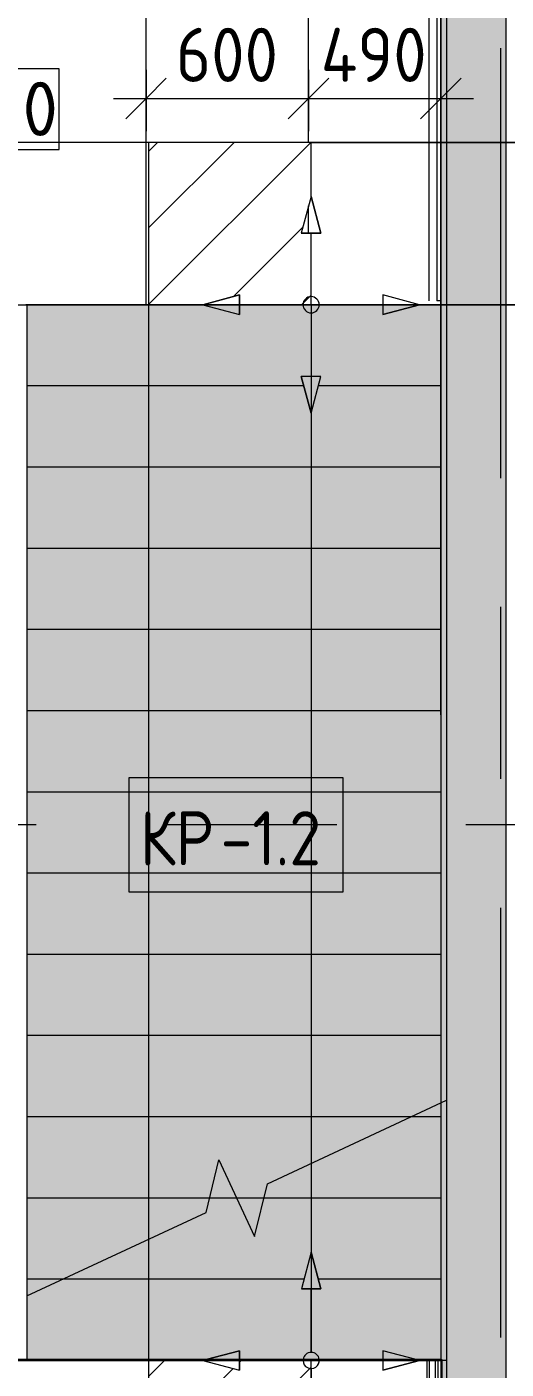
# Model space of a CAD drawing. Header units: millimetres. Extents: x -4005 to 195566, y -8553 to 29000.
# Drawn here: x 1960 to 3730, y 1588 to 6547 of the extents above; entities that cross this region are included whole.
import ezdxf

# ---------------------------------------------------------------- set-up
doc = ezdxf.new("R2010")
doc.units = ezdxf.units.MM
doc.linetypes.add('01 Штрих 2_1', pattern=[300, 200, -100])
doc.linetypes.add('Осевая', pattern=[3175, 635, -476.25, 1587.5, -476.25])
for name, color, linetype, lineweight in [('A-ANNO-DIMS', 7, 'Continuous', 9), ('A-ANNO-DIMS-100', 7, 'Continuous', 9), ('A-DETL', 7, 'Continuous', 9), ('A-DETL-GENF', 7, 'Continuous', 9), ('A-FLOR-IDEN', 7, 'Continuous', 9), ('I-WALL', 7, 'Continuous', 9), ('S-STRS', 7, 'Continuous', 13), ('S-STRS-1', 7, 'Continuous', 9), ('S-STRS-MBND', 7, 'Continuous', 9), ('Оси-2', 7, 'Осевая', 9)]:
    doc.layers.add(name, color=color, linetype=linetype, lineweight=lineweight)
for name, color, linetype, lineweight, true_color in [('A-DETL-GENF-4', 7, 'Continuous', 9, 0x004000), ('A-DETL-GENF-5', 7, 'Continuous', 9, 0x383838), ('A-GENM-4', 7, 'Continuous', 9, 0xff80c0), ('A-WALL-1', 9, 'Continuous', 9, 0x808080), ('A-WALL-FNSH-1', 9, 'Continuous', 9, 0x808080), ('G-ANNO-TEXT-1', 7, 'Continuous', 9, 0x3c3c3c), ('I-WALL-2', 9, 'Continuous', 9, 0x808080), ('S-STRS-MBND-1', 9, '01 Штрих 2_1', 9, 0x808080)]:
    doc.layers.add(name, color=color, linetype=linetype, lineweight=lineweight, true_color=true_color)
doc.styles.add('GOST Common_1', font='GOST_Common.ttf', dxfattribs={"height": 200})
doc.styles.add('GOST Common_2', font='GOST_Common.ttf', dxfattribs={"width": 0.9, "height": 200})
doc.styles.add('ISOCPEUR_1', font='isocpeur.ttf', dxfattribs={"width": 0.9, "height": 200})
doc.dimstyles.new('ISO-2_0_0_9К_Средний_округл2', dxfattribs={"dimscale": 304.8, "dimtxt": 199.196235, "dimasz": 0.492126, "dimexe": 0.393701, "dimexo": 0, "dimgap": 0, "dimtad": 1, "dimdec": 0, "dimrnd": 10, "dimzin": 0, "dimdsep": 46, "dimtxsty": 'ISOCPEUR_1', "dimblk1": 'OBLIQUE', "dimblk2": 'OBLIQUE', "dimsah": 1, "dimcen": 0.09, "dimdle": 0.393701, "dimazin": 0, "dimtfac": 1, "dimtdec": 4, "dimtix": 1, "dimtmove": 0, "dimatfit": 3, "dimfxl": 1, "dimtvp": 1, "dimtolj": 1, "dimtzin": 0, "dimarcsym": 2})
pattern_1 = [(45, (0, 0), (-141.4214, 141.4214), [])]
pattern_2 = [(0, (0, 120), (0, 600), []), (90, (0, 120), (-600, 4e-14), [])]
pattern_3 = [(0, (9.74, -180), (0, 600), []), (90, (9.74, -180), (-600, 4e-14), [])]

# ---------------------------------------------------------------- blocks, each defined once
blk = doc.blocks.new('Плинтус - Плинтус_для ЛК-32859039-План отделки полов с раскладкой материалов 1 этажа в осях 1-12')
at = {"layer": 'A-GENM-4'}
for p, q in [((0, 0), (2124, 0)), ((0, -15), (0, 0)), ((0, -15), (2124, -15)), ((0, -45), (2124, -45)), ((2124, 0), (2124, -15))]:
    blk.add_line(p, q, dxfattribs=at)
blk = doc.blocks.new('Плинтус - Плинтус_для ЛК-32859040-План отделки полов с раскладкой материалов 1 этажа в осях 1-12')
at = {"layer": 'A-GENM-4'}
for p, q in [((47.7, 45), (1120, 45)), ((1120, 15), (47.7, 15)), ((1120, 15), (1120, 6))]:
    blk.add_line(p, q, dxfattribs=at)
blk = doc.blocks.new('Плинтус - Плинтус_для ЛК-V107-План отделки полов с раскладкой материалов 1 этажа в осях 1-12')
at = {"layer": 'A-GENM-4'}
blk.add_hatch(color=256, dxfattribs=at).paths.add_polyline_path([(0, 0.7), (0, 0), (1120, 0), (1120, 2.3), (0, 2.3)])
for p, q in [((0, 45), (1120, 45)), ((0, 2.3), (0, 15)), ((1120, 15), (0, 15)), ((0, 0), (0, 2.3)), ((1120, 0), (0, 0)), ((1120, 15), (1120, 2.3)), ((1120, 2.3), (1120, 0))]:
    blk.add_line(p, q, dxfattribs=at)
blk = doc.blocks.new('Начало раскладки_красным - Начало раскладки_красным-V116-План отделки полов с раскладкой материалов 1 этажа в осях 1-12')
at = {"layer": 'A-DETL-GENF'}
for points in [[(0, 400), (-36.2, 264.8), (36.2, 264.8), (26.8, 300)], [(-264.8, 36.2), (-400, 0), (-264.8, 0)], [(264.8, 36.2), (264.8, 0), (400, 0)]]:
    blk.add_hatch(color=256, dxfattribs=at).paths.add_polyline_path(points)
for p, q in [((0, 400), (-36.2, 264.8)), ((0, 400), (-36.2, 264.8)), ((36.2, 264.8), (0, 400)), ((0, 400), (36.2, 264.8)), ((-36.2, 264.8), (36.2, 264.8)), ((-36.2, 264.8), (36.2, 264.8)), ((0, 30), (0, 264.8)), ((-264.8, 36.2), (-400, 0)), ((-400, 0), (-264.8, 36.2)), ((-264.8, 0), (-264.8, 36.2)), ((-264.8, 0), (-264.8, 36.2)), ((-30, 0), (-264.8, 0)), ((30, 0), (264.8, 0)), ((264.8, 36.2), (264.8, 0)), ((400, 0), (264.8, 36.2)), ((400, 0), (264.8, 36.2)), ((264.8, 0), (264.8, 36.2)), ((264.8, 0), (264.8, -36.2)), ((400, 0), (264.8, -36.2)), ((264.8, -36.2), (264.8, 0)), ((-400, 0), (-264.8, -36.2)), ((-400, 0), (-264.8, -36.2)), ((-264.8, -36.2), (-264.8, 0)), ((-264.8, -36.2), (-264.8, 0)), ((0, -30), (0, -264.8)), ((264.8, -36.2), (400, 0)), ((36.2, -264.8), (-36.2, -264.8)), ((-36.2, -264.8), (0, -400)), ((0, -400), (-36.2, -264.8)), ((-36.2, -264.8), (36.2, -264.8)), ((0, -400), (36.2, -264.8)), ((0, -400), (36.2, -264.8))]:
    blk.add_line(p, q, dxfattribs=at)
for start, end in [(0, 180), (180, 0)]:
    blk.add_arc((0, 0), 30, start, end, dxfattribs=at)
blk = doc.blocks.new('Начало раскладки_красным - Начало раскладки_красным-V117-План отделки полов с раскладкой материалов 1 этажа в осях 1-12')
at = {"layer": 'A-DETL-GENF'}
for points in [[(-264.8, -3.3), (-387.6, -3.3), (-264.8, -36.2)], [(387.6, -3.3), (264.8, -3.3), (264.8, -36.2), (375.4, -6.6)], [(0, -264.8), (-36.2, -264.8), (0, -400), (36.2, -264.8)]]:
    blk.add_hatch(color=256, dxfattribs=at).paths.add_polyline_path(points)
for p, q in [((0, 400), (-36.2, 264.8)), ((0, 400), (-36.2, 264.8)), ((36.2, 264.8), (0, 400)), ((0, 400), (36.2, 264.8)), ((-36.2, 264.8), (36.2, 264.8)), ((-36.2, 264.8), (36.2, 264.8)), ((0, 30), (0, 264.8)), ((-264.8, 36.2), (-400, 0)), ((-400, 0), (-264.8, 36.2)), ((-264.8, -3.3), (-264.8, 36.2)), ((-264.8, -3.3), (-264.8, 36.2)), ((-30, 0), (-264.8, 0)), ((30, 0), (264.8, 0)), ((264.8, 36.2), (264.8, -3.3)), ((400, 0), (264.8, 36.2)), ((400, 0), (264.8, 36.2)), ((264.8, -3.3), (264.8, 36.2)), ((400, 0), (387.6, -3.3)), ((-400, 0), (-387.6, -3.3)), ((-400, 0), (-387.6, -3.3)), ((-387.6, -3.3), (-264.8, -36.2)), ((-387.6, -3.3), (-264.8, -36.2)), ((-264.8, -36.2), (-264.8, -3.3)), ((-264.8, -36.2), (-264.8, -3.3)), ((0, -30), (0, -264.8)), ((264.8, -3.3), (264.8, -36.2)), ((264.8, -36.2), (387.6, -3.3)), ((387.6, -3.3), (264.8, -36.2)), ((264.8, -36.2), (264.8, -3.3)), ((387.6, -3.3), (400, 0)), ((36.2, -264.8), (-36.2, -264.8)), ((-36.2, -264.8), (0, -400)), ((0, -400), (-36.2, -264.8)), ((-36.2, -264.8), (36.2, -264.8)), ((0, -400), (36.2, -264.8)), ((0, -400), (36.2, -264.8))]:
    blk.add_line(p, q, dxfattribs=at)
for start, end in [(0, 187.0603), (352.9397, 0), (187.0603, 352.9397)]:
    blk.add_arc((0, 0), 30, start, end, dxfattribs=at)
blk = doc.blocks.new('DIMBLOCK36-План отделки полов с раскладкой материалов 1 этажа в осях 1-12')
at = {"layer": 'A-ANNO-DIMS-100', "lineweight": 20}
for p, q in [((4244, 6120), (4169, 6195)), ((4244, 6120), (4319, 6045)), ((4244, 5520), (4169, 5595)), ((4244, 5520), (4319, 5445))]:
    blk.add_line(p, q, dxfattribs=at)
at = {"layer": 'A-ANNO-DIMS-100'}
for p, q in [((3010, 6120), (4364, 6120)), ((4244, 6120), (3010, 6120)), ((4244, 5400), (4244, 6120)), ((3409.7, 5520), (4364, 5520)), ((4244, 5520), (3409.7, 5520))]:
    blk.add_line(p, q, dxfattribs=at)
at = {"layer": 'A-ANNO-DIMS-100', "color": 0, "insert": (3982.7, 5630.4), "char_height": 200, "width": 455.087, "attachment_point": 1, "rotation": 90, "line_spacing_factor": 1.149209, "style": 'ISOCPEUR_1'}
blk.add_mtext('600', dxfattribs=at)
blk = doc.blocks.new('_Oblique')
at = {"color": 0, "linetype": 'ByBlock', "lineweight": -2}
blk.add_line((-0.5, -0.5), (0.5, 0.5), dxfattribs=at)
blk = doc.blocks.new('DIMBLOCK37-План отделки полов с раскладкой материалов 1 этажа в осях 1-12')
at = {"layer": 'A-ANNO-DIMS-100'}
for p, q in [((4244, 6120), (4244, 7780)), ((3490, 7660), (4364, 7660)), ((4244, 7660), (3490, 7660)), ((3010, 6120), (4364, 6120)), ((4244, 6120), (3010, 6120))]:
    blk.add_line(p, q, dxfattribs=at)
at = {"layer": 'A-ANNO-DIMS-100', "lineweight": 20}
for p, q in [((4244, 7660), (4169, 7735)), ((4244, 7660), (4319, 7585)), ((4244, 6120), (4169, 6195)), ((4244, 6120), (4319, 6045))]:
    blk.add_line(p, q, dxfattribs=at)
at = {"layer": 'A-ANNO-DIMS-100', "color": 0, "insert": (3982.7, 6644.8), "char_height": 200, "width": 588.395, "attachment_point": 1, "rotation": 90, "line_spacing_factor": 1.149209, "style": 'ISOCPEUR_1'}
blk.add_mtext('1540', dxfattribs=at)
blk = doc.blocks.new('DIMBLOCK38-План отделки полов с раскладкой материалов 1 этажа в осях 1-12')
at = {"layer": 'A-ANNO-DIMS-100'}
for p, q in [((2400, 6388), (2400, 6161.9)), ((2400, 6281.9), (2400, 6388)), ((3000, 6388), (3000, 6161.9)), ((3000, 6281.9), (3000, 6388)), ((2280, 6281.9), (3000, 6281.9))]:
    blk.add_line(p, q, dxfattribs=at)
at = {"layer": 'A-ANNO-DIMS-100', "lineweight": 20}
for p, q in [((2400, 6281.9), (2475, 6356.9)), ((3000, 6281.9), (3075, 6356.9)), ((2400, 6281.9), (2325, 6206.9)), ((3000, 6281.9), (2925, 6206.9))]:
    blk.add_line(p, q, dxfattribs=at)
at = {"layer": 'A-ANNO-DIMS-100', "color": 0, "insert": (2510.4, 6543.2), "char_height": 200, "width": 455.087, "attachment_point": 1, "line_spacing_factor": 1.149209, "style": 'ISOCPEUR_1'}
blk.add_mtext('600', dxfattribs=at)
blk = doc.blocks.new('DIMBLOCK39-План отделки полов с раскладкой материалов 1 этажа в осях 1-12')
at = {"layer": 'A-ANNO-DIMS-100'}
for p, q in [((3000, 6388), (3000, 6161.9)), ((3000, 6281.9), (3000, 6388)), ((3489, 6388), (3489, 6161.9)), ((3489, 6281.9), (3489, 6388)), ((3000, 6281.9), (3609, 6281.9))]:
    blk.add_line(p, q, dxfattribs=at)
at = {"layer": 'A-ANNO-DIMS-100', "lineweight": 20}
for p, q in [((3000, 6281.9), (3075, 6356.9)), ((3489, 6281.9), (3564, 6356.9)), ((3000, 6281.9), (2925, 6206.9)), ((3489, 6281.9), (3414, 6206.9))]:
    blk.add_line(p, q, dxfattribs=at)
at = {"layer": 'A-ANNO-DIMS-100', "color": 0, "insert": (3045.3, 6543.2), "char_height": 200, "width": 478.071, "attachment_point": 1, "line_spacing_factor": 1.149209, "style": 'ISOCPEUR_1'}
blk.add_mtext('490', dxfattribs=at)
blk = doc.blocks.new('М_перекрытий_ЭП - Типоразмер-25383776-План отделки полов с раскладкой материалов 1 этажа в осях 1-12')
at = {"layer": 'A-FLOR-IDEN'}
for p, q in [((3.352, 1.578), (-3.336, 1.578)), ((-3.336, 1.578), (-3.336, -1.406)), ((3.352, -1.406), (3.352, 1.578)), ((-3.336, -1.406), (3.352, -1.406))]:
    blk.add_line(p, q, dxfattribs=at)

msp = doc.modelspace()

# ---------------------------------------------------------------- hatches: boundary and pattern name
at = {"layer": 'A-DETL-GENF-4'}
h = msp.add_hatch(dxfattribs=at)
h.set_pattern_fill('FP_149', color=256, style=0, pattern_type=2)
h.set_pattern_definition(pattern_1)
h.paths.add_polyline_path([(2409.7, 5520), (2609.7, 5520), (2745, 5556.2), (2745, 5520), (3010, 5520), (3010, 5784.8), (2973.5, 5784.8), (3010, 5920), (3010, 6120), (2409.7, 6120), (2409.7, 5831.8)])
h = msp.add_hatch(dxfattribs=at)
h.set_pattern_fill('FP_149', color=256, style=0, pattern_type=2)
h.set_pattern_definition(pattern_1)
h.paths.add_polyline_path([(2580, 1020), (3010, 1020), (3010, 1220), (2973.8, 1355.2), (3010, 1355.2), (3010, 1620), (2745.2, 1620), (2745.2, 1583.8), (2610, 1620), (2409.7, 1620), (2409.7, 1020)])
at = {"layer": 'A-DETL-GENF-5'}
h = msp.add_hatch(dxfattribs=at)
h.set_pattern_fill('FP_150', color=256, style=0, pattern_type=2)
h.set_pattern_definition(pattern_2)
h.paths.add_polyline_path([(2323.6, 5520), (2409.7, 5520), (2409.7, 6120), (3010, 6120), (3010, 5919), (3046, 5784.8), (3010, 5784.8), (3010, 5520), (3274.5, 5520), (3274.5, 5556.2), (3409.7, 5520), (3490, 5520), (3489, 7660), (2941.6, 7659), (2941.6, 6735.3), (2835.2, 6738.7), (2729.8, 6754), (2626.8, 6781.1), (2527.5, 6819.5), (2433.2, 6869), (2345, 6928.7), (2258.2, 7004.3), (2191.6, 7075.8), (2128.2, 7161.4), (2074.9, 7253.6), (2032.3, 7351.2), (2000.9, 7452.9), (1961.7, 7397.1), (1914.5, 7348), (1860.3, 7306.6), (1800.5, 7274), (1736.3, 7251), (1668.2, 7237.9), (1601.3, 7235.3), (1601.3, 7660), (130, 7659), (131, 5540), (1955, 5540), (1956, 5520), (1960, 5520)])
h.paths.add_polyline_path([(3489, 5535), (3474, 5535), (3474, 7644), (2968.2, 7644), (2968.2, 7659), (3489, 7658), (3489, 5831.8)])
h.paths.add_polyline_path([(146, 5541), (131, 5541), (131, 7659), (1566, 7659), (1566, 7644), (146, 7644), (146, 5556), (1956, 5556), (1955, 5541), (292.2, 5541)])
h.paths.add_polyline_path([(2851.6, 6827.6), (2851.6, 7660), (2064.4, 7660), (2068.8, 7582), (2085.7, 7485.4), (2113.5, 7391.3), (2151.8, 7300.9), (2200.3, 7215.6), (2263.6, 7130.6), (2324.9, 7064.4), (2403.1, 6997.9), (2480.6, 6945.5), (2567.6, 6900.2), (2659.3, 6865.1), (2754.4, 6840.8), (2835.2, 6829.8)])
h.paths.add_polyline_path([(1688.3, 7332), (1746.7, 7349.1), (1801.3, 7375.8), (1850.5, 7411.5), (1892.9, 7455.1), (1927.3, 7505.3), (1952.5, 7560.6), (1968, 7619.4), (1971.5, 7660), (1688.3, 7660), (1688.3, 7349.1)])
h = msp.add_hatch(dxfattribs=at)
h.set_pattern_fill('FP_150', color=256, style=0, pattern_type=2)
h.set_pattern_definition(pattern_2)
h.paths.add_polyline_path([(3489, 5535), (3489, 7659), (2968.2, 7659), (2968.2, 7644), (3474, 7644), (3474, 5535)])
h.paths.add_polyline_path([(146, 5541), (1956, 5541.4), (1955, 5556), (146, 5556), (146, 7644), (1566, 7644), (1566, 7659), (131, 7659), (131, 5541)])
h = msp.add_hatch(dxfattribs=at)
h.set_pattern_fill('FP_150', color=256, style=0, pattern_type=2)
h.set_pattern_definition(pattern_2)
h.paths.add_polyline_path([(2745, 5520), (2745, 5556.2), (2609.7, 5520)])
h.paths.add_polyline_path([(3409.7, 5520), (3274.5, 5556.2), (3274.5, 5520)])
h.paths.add_polyline_path([(3010, 5784.8), (3046, 5784.8), (3009.7, 5920), (2973.5, 5784.8)])
h = msp.add_hatch(dxfattribs=at)
h.set_pattern_fill('FP_151', color=256, style=0, pattern_type=2)
h.set_pattern_definition(pattern_3)
h.paths.add_polyline_path([(135.7, 503.3), (150.7, 503.3), (150.7, 536), (3477.3, 535), (3477.3, 503.3), (3490, 503.3), (3490, 1623.3), (3468.3, 1623.3), (3468.3, 551), (150.7, 551), (150.7, 1623.3), (135.7, 1623.3), (135.7, 556)])
h = msp.add_hatch(dxfattribs=at)
h.set_pattern_fill('FP_151', color=256, style=0, pattern_type=2)
h.set_pattern_definition(pattern_3)
h.paths.add_polyline_path([(3335, 493.6), (3490, 493.6), (3489, 503.3), (3477.3, 503.3), (3477.3, 535), (150.7, 536), (150.7, 503.3), (135.7, 503.3), (135.7, 493.6), (3176.4, 493.6)])
h.paths.add_polyline_path([(3135, 551), (3135, 556), (150.7, 556), (150.7, 551), (3064.6, 551)])
h.paths.add_polyline_path([(1665, 1600), (1955, 1600), (1955, 1620), (1960, 1620), (1960, 1623.3), (1660, 1623.3), (1660, 1620), (1665, 1620), (1665, 1615.9)])
h = msp.add_hatch(dxfattribs=at)
h.set_pattern_fill('FP_151', color=256, style=0, pattern_type=2)
h.set_pattern_definition(pattern_3)
h.paths.add_polyline_path([(3135, 551), (3468.3, 551), (3468.3, 1623.3), (3397.6, 1623.3), (3410, 1620), (3274.8, 1583.8), (3274.8, 1623.3), (2745.2, 1623.3), (2745.2, 1620), (3010, 1620), (3010, 1355.2), (3046.2, 1355.2), (3010, 1220), (3010, 1020), (2409.7, 1020), (2409.7, 1620), (2610, 1620), (2621.7, 1623.3), (1960, 1623.3), (1960, 1620), (1955, 1620), (1955, 1600), (1665, 1600), (1665, 1620), (1660, 1620), (1660, 1623.3), (150.7, 1623.3), (150.7, 556), (3135, 556)])
h = msp.add_hatch(dxfattribs=at)
h.set_pattern_fill('FP_151', color=256, style=0, pattern_type=2)
h.set_pattern_definition(pattern_3)
h.paths.add_polyline_path([(3010, 1220), (3046.2, 1355.2), (2973.8, 1355.2)])
h.paths.add_polyline_path([(3274.8, 1583.8), (3410, 1620), (3397.6, 1623.3), (3274.8, 1623.3), (3274.8, 1620)])
h.paths.add_polyline_path([(2745.2, 1583.8), (2745.2, 1623.3), (2621.7, 1623.1), (2610, 1620)])
at = {"layer": 'I-WALL'}
h = msp.add_hatch(dxfattribs=at)
h.set_pattern_fill('FP_1', color=256, style=0, pattern_type=2)
h.set_pattern_definition([(45, (0, 0), (-57.0246, 57.0246), []), (45, (57.025, 0), (-57.0246, 57.0246), [100.806, -20.161, 3.353, -16.808])])
h.paths.add_polyline_path([(3510, 120), (3730, 120), (3730, 7900), (3510.6, 7900), (3510, 7660), (3510, 430.4)])
at = {"layer": 'I-WALL-2'}
h = msp.add_hatch(dxfattribs=at)
h.set_pattern_fill('FP_116', color=256, style=0, pattern_type=2)
h.set_pattern_definition([(0, (0, 0), (121.92, 30.48), [10.058, -81.382, 10.058, -81.382, -487.68]), (0, (0, 0), (121.92, 30.48), [-182.88, 10.058, -172.822, 10.058, -81.382, -213.36]), (0, (0, 0), (121.92, 30.48), [-457.2, 10.058, -50.902, 10.058, -142.342]), (120, (45.72, 15.24), (-87.35645, 90.34582), [10.058, -81.382, 10.058, -81.382, -487.68]), (120, (45.72, 15.24), (-87.35645, 90.34582), [-182.88, 10.058, -172.822, 10.058, -81.382, -213.36]), (120, (45.72, 15.24), (-87.35645, 90.34582), [-457.2, 10.058, -50.902, 10.058, -142.342]), (240, (60.96, 76.2), (-34.56355, -120.82582), [10.058, -81.382, 10.058, -81.382, -487.68]), (240, (60.96, 76.2), (-34.56355, -120.82582), [-182.88, 10.058, -172.822, 10.058, -81.382, -213.36]), (240, (60.96, 76.2), (-34.56355, -120.82582), [-457.2, 10.058, -50.902, 10.058, -142.342])])
h.paths.add_polyline_path([(3510, 140), (3510, 7680), (3490, 7680), (3490, 1623.3), (3492.3, 1623.3), (3491.6, 503.3), (3490, 503.3), (3490, 140)])
at = {"layer": 'S-STRS'}
for points in [[(2745, 5220), (2982.9, 5220), (2973.5, 5255.2), (3046, 5255.2), (3036.5, 5220), (3490, 5220), (3490, 5520), (3409.7, 5520), (3274.5, 5483.8), (3274.5, 5520), (2745, 5520), (2745, 5483.8), (2609.7, 5520), (1960, 5520), (1960, 5220), (2661.4, 5220)], [(2323.6, 4920), (3490, 4920), (3490, 5220), (3036.5, 5220), (3009.7, 5120), (2982.9, 5220), (1960, 5220), (1960, 4920)], [(3490, 4620), (3490, 4920), (1960, 4920), (1960, 4620), (2323.6, 4620)], [(3490, 4320), (3490, 4620), (1960, 4620), (1960, 4320), (2323.6, 4320)], [(3490, 4020), (3490, 4320), (1960, 4320), (1960, 4020), (2323.6, 4020)], [(3490, 3720), (3490, 4020), (1960, 4020), (1960, 3720), (2323.6, 3720)], [(2323.6, 3420), (3490, 3420), (3490, 3720), (1960, 3720), (1960, 3420)], [(3490, 3120), (3490, 3420), (1960, 3420), (1960, 3120), (2323.6, 3120)], [(3378.4, 2820), (3490, 2820), (3490, 3120), (1960, 3120), (1960, 2820), (2323.6, 2820)], [(2669, 2520), (3378.4, 2520), (3490, 2572.1), (3490, 2820), (1960, 2820), (1960, 2520), (2634.6, 2520)], [(3378.4, 2520), (3490, 2520), (3490, 2572.1)], [(2091.6, 2220), (2634.6, 2220), (2669, 2361.6), (2735, 2220), (2835.4, 2220), (2848.3, 2272.8), (3378.4, 2520), (1960, 2520), (1960, 2220)], [(2561.6, 1920), (2983.2, 1920), (3010, 2020), (3036.8, 1920), (3490, 1920), (3490, 2220), (2835.4, 2220), (2801, 2078.4), (2735, 2220), (2634.6, 2220), (2621.7, 2167.2), (2091.6, 1920), (2323.6, 1920)], [(1960, 1858.6), (2091.6, 1920), (1960, 1920)], [(2621.7, 1623.3), (2622.4, 1623.3), (2745.2, 1656.2), (2745.2, 1623.3), (3274.8, 1623.3), (3274.8, 1656.2), (3397.6, 1623.3), (3490, 1623.3), (3490, 1920), (3036.8, 1920), (3046.2, 1884.8), (2973.8, 1884.8), (2983.2, 1920), (2091.6, 1920), (1960, 1858.6), (1960, 1623.3), (2610, 1623.3)]]:
    msp.add_hatch(color=256, dxfattribs=at).paths.add_polyline_path(points)
h = msp.add_hatch(color=256, dxfattribs=at)
h.paths.add_polyline_path([(2669, 2220), (2735, 2220), (2669, 2361.6), (2634.6, 2220)])
h.paths.add_polyline_path([(2848.3, 2220), (3490, 2220), (3490, 2520), (3378.4, 2520), (2848.3, 2272.8), (2835.4, 2220)])
h = msp.add_hatch(color=256, dxfattribs=at)
h.paths.add_polyline_path([(1960, 1920), (2091.6, 1920), (2621.7, 2167.2), (2634.6, 2220), (1960, 2220)])
h.paths.add_polyline_path([(2801, 2078.4), (2835.4, 2220), (2735, 2220)])

# ---------------------------------------------------------------- linework, layer by layer
at = {"layer": 'A-DETL'}
for p, q in [((3490, 5520), (3490, 7660)), ((3010, 6120), (2409.7, 6120)), ((2409.7, 6120), (2409.7, 5520)), ((3010, 5919), (3010, 6120)), ((3010, 5520), (3010, 5784.8)), ((130, 5520), (3490, 5520)), ((2409.7, 5520), (2609.7, 5520)), ((2409.7, 5520), (2409.7, 1623.3)), ((2745, 5520), (3010, 5520)), ((3010, 5520), (3010, 1650)), ((3490, 1623.3), (135.7, 1623.3)), ((2409.7, 1623.3), (2409.7, 1620)), ((2610, 1620), (2409.7, 1620)), ((2409.7, 1620), (2409.7, 1020)), ((3010, 1620), (2745.2, 1620)), ((3010, 1355.2), (3010, 1620)), ((3490, 493.6), (3490, 1623.3))]:
    msp.add_line(p, q, dxfattribs=at)
at = {"layer": 'A-WALL-1'}
for p, q in [((3730, -100), (3730, 7920)), ((3510, 7680), (3510, 120))]:
    msp.add_line(p, q, dxfattribs=at)
at = {"layer": 'A-WALL-FNSH-1'}
for p, q in [((3490, 1623.3), (3490, 7659)), ((3490, 4004.6), (3489, 4004.6)), ((3489, 4004.6), (3489, 1623.3)), ((3489, 3998.1), (3490, 3998.1))]:
    msp.add_line(p, q, dxfattribs=at)
at = {"layer": 'G-ANNO-TEXT-1', "flags": 128}
msp.add_lwpolyline([(2338, 3773.5), (3126.3, 3773.5), (3126.3, 3349.5), (2338, 3349.5)], close=True, dxfattribs=at)
at = {"layer": 'I-WALL'}
for p, q in [((3489, 4004.6), (3489, 7659)), ((3489, 6025.4), (3490, 6025.4)), ((3490, 1789.6), (3489, 1789.6)), ((3489, 1776.6), (3490, 1776.6))]:
    msp.add_line(p, q, dxfattribs=at)
at = {"layer": 'S-STRS-1'}
for p, q in [((2409.7, 5520), (1960, 5520)), ((1960, 5520), (1960, 5220)), ((2409.7, 5520), (1960, 5520)), ((2609.7, 5520), (2409.7, 5520)), ((2609.7, 5520), (2409.7, 5520)), ((3010, 5520), (2745, 5520)), ((3010, 5520), (2745, 5520)), ((3274.5, 5520), (3010, 5520)), ((3274.5, 5520), (3010, 5520)), ((3490, 5520), (3409.7, 5520)), ((3490, 5520), (3409.7, 5520)), ((1960, 5220), (1960, 4920)), ((2982.9, 5220), (1960, 5220)), ((2982.9, 5220), (1960, 5220)), ((3490, 5220), (3036.5, 5220)), ((3490, 5220), (3036.5, 5220)), ((1960, 4920), (1960, 4620)), ((3490, 4920), (1960, 4920)), ((3490, 4920), (1960, 4920)), ((1960, 4620), (1960, 4320)), ((3490, 4620), (1960, 4620)), ((3490, 4620), (1960, 4620)), ((1960, 4320), (1960, 4020)), ((3490, 4320), (1960, 4320)), ((3490, 4320), (1960, 4320)), ((1960, 4020), (1960, 3720)), ((3490, 4020), (1960, 4020)), ((3490, 4020), (1960, 4020)), ((1960, 3720), (1960, 3420)), ((3490, 3720), (1960, 3720)), ((3490, 3720), (1960, 3720)), ((1960, 3420), (1960, 3120)), ((3490, 3420), (1960, 3420)), ((3490, 3420), (1960, 3420)), ((1960, 3120), (1960, 2820)), ((3490, 3120), (1960, 3120)), ((3490, 3120), (1960, 3120)), ((1960, 2820), (1960, 2520)), ((3490, 2820), (1960, 2820)), ((3490, 2820), (1960, 2820)), ((1960, 2520), (1960, 2220)), ((3378.4, 2520), (1960, 2520)), ((3378.4, 2520), (1960, 2520)), ((3490, 2520), (3378.4, 2520)), ((3490, 2520), (3378.4, 2520)), ((1960, 2220), (1960, 1920)), ((2634.6, 2220), (1960, 2220)), ((2634.6, 2220), (1960, 2220)), ((2735, 2220), (2634.6, 2220)), ((2735, 2220), (2634.6, 2220)), ((2835.4, 2220), (2735, 2220)), ((2835.4, 2220), (2735, 2220)), ((3490, 2220), (2835.4, 2220)), ((3490, 2220), (2835.4, 2220)), ((1960, 1920), (1960, 1858.6)), ((2091.6, 1920), (1960, 1920)), ((2091.6, 1920), (1960, 1920)), ((2983.2, 1920), (2091.6, 1920)), ((2983.2, 1920), (2091.6, 1920)), ((3490, 1920), (3036.8, 1920)), ((3490, 1920), (3036.8, 1920)), ((1960, 1858.6), (1960, 1623.3)), ((1960, 1620), (1955, 1620)), ((1960, 1623.3), (1960, 1620)), ((2409.7, 1620), (1960, 1620)), ((2409.7, 1620), (1960, 1620)), ((2610, 1620), (2409.7, 1620)), ((2610, 1620), (2409.7, 1620)), ((3010, 1620), (2745.2, 1620)), ((3010, 1620), (2745.2, 1620)), ((3274.8, 1620), (3010, 1620)), ((3274.8, 1620), (3010, 1620)), ((3468.3, 1620), (3410, 1620)), ((3468.3, 1620), (3410, 1620))]:
    msp.add_line(p, q, dxfattribs=at)
at = {"layer": 'S-STRS-MBND'}
for p, q in [((2848.3, 2272.8), (3510, 2581.4)), ((2621.7, 2167.2), (2669, 2361.6)), ((2669, 2361.6), (2801, 2078.4)), ((2801, 2078.4), (2848.3, 2272.8)), ((1960, 1858.6), (2621.7, 2167.2))]:
    msp.add_line(p, q, dxfattribs=at)
at = {"layer": 'S-STRS-MBND-1'}
for p, q in [((3510, 2020), (3510, 1620)), ((1960, 1858.6), (1960, 1623.3)), ((1960, 1620), (1660, 1620)), ((1960, 1623.3), (1960, 1620)), ((2409.7, 1620), (1960, 1620)), ((2610, 1620), (2409.7, 1620)), ((3010, 1620), (2745.2, 1620)), ((3274.8, 1620), (3010, 1620)), ((3477.3, 1620), (3410, 1620)), ((3510, 1620), (3492.3, 1620)), ((3510, 120), (3510, 1620))]:
    msp.add_line(p, q, dxfattribs=at)
at = {"layer": 'Оси-2'}
for p, q in [((3710, 593.7), (3710, 24898.1)), ((-704.7, 3600), (35850, 3600))]:
    msp.add_line(p, q, dxfattribs=at)

# ---------------------------------------------------------------- block references
at = {"layer": 'A-DETL-GENF', "rotation": 180}
for name, p in [('Начало раскладки_красным - Начало раскладки_красным-V116-План отделки полов с раскладкой материалов 1 этажа в осях 1-12', (3009.7, 5520)), ('Начало раскладки_красным - Начало раскладки_красным-V117-План отделки полов с раскладкой материалов 1 этажа в осях 1-12', (3010, 1620))]:
    msp.add_blockref(name, p, dxfattribs=at)
at = {"layer": 'A-FLOR-IDEN', "xscale": 99.99999999999993, "yscale": 99.99999999999993, "zscale": 99.99999999999993}
msp.add_blockref('М_перекрытий_ЭП - Типоразмер-25383776-План отделки полов с раскладкой материалов 1 этажа в осях 1-12', (1744.4, 6234), dxfattribs=at)
at = {"layer": 'A-GENM-4'}
for name, p, rotation in [('Плинтус - Плинтус_для ЛК-32859039-План отделки полов с раскладкой материалов 1 этажа в осях 1-12', (3489, 7659), 269.9999999999999), ('Плинтус - Плинтус_для ЛК-32859040-План отделки полов с раскладкой материалов 1 этажа в осях 1-12', (3483.3, 503.3), 90.0000000000001), ('Плинтус - Плинтус_для ЛК-V107-План отделки полов с раскладкой материалов 1 этажа в осях 1-12', (3492.3, 503.3), 90.0000000000001)]:
    msp.add_blockref(name, p, dxfattribs=dict(at, rotation=rotation))

# ---------------------------------------------------------------- texts
at = {"layer": 'A-FLOR-IDEN', "insert": (1718.6, 6343.7), "char_height": 200, "width": 472.996, "attachment_point": 1, "style": 'GOST Common_1'}
msp.add_mtext('-10', dxfattribs=at)
at = {"layer": 'G-ANNO-TEXT-1', "char_height": 200, "attachment_point": 1, "style": 'GOST Common_2'}
for s, insert, width in [('КР', (2378, 3649.1), 360.759), ('-1.2', (2675.7, 3649.1), 490.633)]:
    msp.add_mtext(s, dxfattribs=dict(at, insert=insert, width=width))

# ---------------------------------------------------------------- dimensions: what is measured, and where the dimension line sits
at = {"layer": 'A-ANNO-DIMS'}
for base, p1, p2, override, picture, middle in [((4244, 7660), (3010, 6120), (3490, 7660), {"dimpost": '<>', "dimfxl": 1613.071614}, 'DIMBLOCK37-План отделки полов с раскладкой материалов 1 этажа в осях 1-12', (4144, 6890)), ((4244, 6120), (3409.7, 5520), (3010, 6120), {"dimpost": '<>', "dimfxl": 720.967995}, 'DIMBLOCK36-План отделки полов с раскладкой материалов 1 этажа в осях 1-12', (4144, 5820))]:
    dim = msp.add_linear_dim(base=base, p1=p1, p2=p2, angle=90, dimstyle='ISO-2_0_0_9К_Средний_округл2', override=override, dxfattribs=at)
    dim.commit()
    dim.dimension.update_dxf_attribs({"geometry": picture, "text_midpoint": middle})
for base, p1, p2, override, picture, middle in [((3000, 6281.9), (2400, 6388), (3000, 6388), {"dimpost": '<>', "dimfxl": 600}, 'DIMBLOCK38-План отделки полов с раскладкой материалов 1 этажа в осях 1-12', (2700, 6381.9)), ((3489, 6281.9), (3000, 6388), (3489, 6388), {"dimpost": '<>', "dimfxl": 488.999982}, 'DIMBLOCK39-План отделки полов с раскладкой материалов 1 этажа в осях 1-12', (3244.5, 6381.9))]:
    dim = msp.add_linear_dim(base=base, p1=p1, p2=p2, dimstyle='ISO-2_0_0_9К_Средний_округл2', override=override, dxfattribs=at)
    dim.commit()
    dim.dimension.update_dxf_attribs({"geometry": picture, "text_midpoint": middle})

doc.saveas('drawing.dxf')
